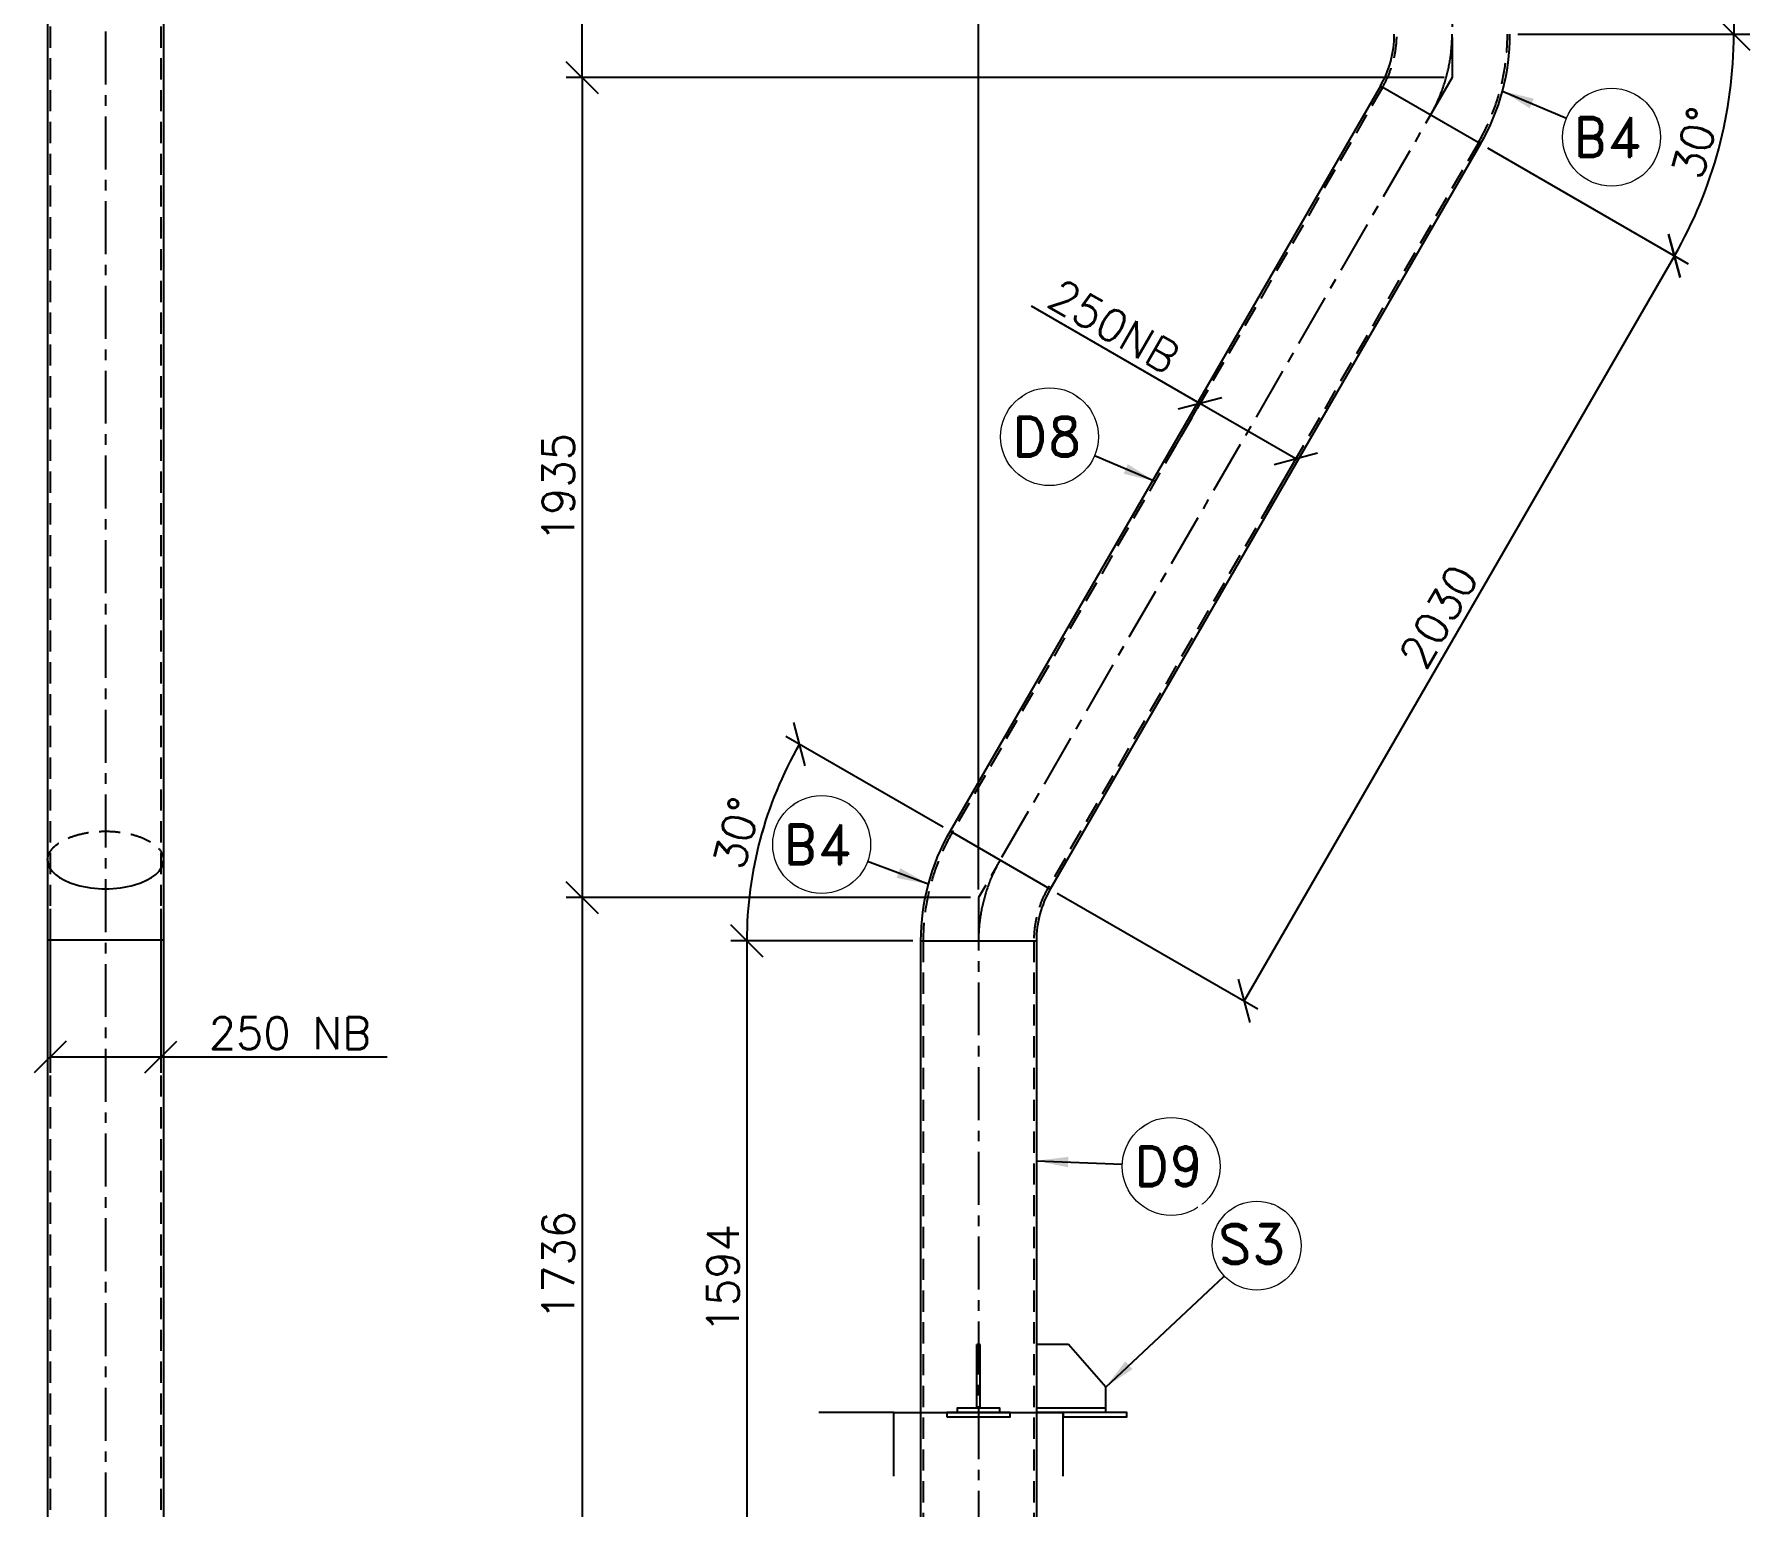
# Model space of a CAD drawing. Header units: inches. Extents: x 0 to 157513, y -28488 to 35640.
# Drawn here: x 80367 to 88460, y 24261 to 31210 of the extents above; entities that cross this region are included whole.
import ezdxf

# ---------------------------------------------------------------- set-up
doc = ezdxf.new("R2010")
doc.units = ezdxf.units.IN
doc.header["$LTSCALE"] = 400
doc.header["$MEASUREMENT"] = 0
for name, pattern in [('CENTER', [2, 1.25, -0.25, 0.25, -0.25]), ('DASHED2', [0.375, 0.25, -0.125]), ('HIDDEN2', [4.7625, 3.175, -1.5875])]:
    doc.linetypes.add(name, pattern=pattern)
doc.layers.add('bordertext', color=1, linetype='Continuous', lineweight=20)
doc.layers.add('cen', color=1, linetype='CENTER')
doc.layers.add('hid', color=3, linetype='HIDDEN2')
doc.styles.add('RD', font='ROMAND.SHX')
doc.styles.add('ROMANS', font='romans')
doc.dimstyles.new('SAM2 60 SC', dxfattribs={"dimscale": 60, "dimtxt": 2.5, "dimasz": 2.5, "dimexe": 1.25, "dimexo": 0.625, "dimtad": 1, "dimtoh": 1, "dimdec": 0, "dimdsep": 46, "dimtxsty": 'ROMANS', "dimblk": 'OBLIQUE', "dimcen": 2.5, "dimclrd": 1, "dimclre": 1, "dimclrt": 256, "dimadec": 0, "dimazin": 2, "dimtfac": 1, "dimtdec": 0, "dimtofl": 0, "dimtmove": 0, "dimatfit": 3, "dimfxl": 1, "dimtolj": 1, "dimtzin": 0, "dimarcsym": 1})

# ---------------------------------------------------------------- blocks, each defined once
blk = doc.blocks.new('_OBLIQUE')
at = {"color": 0, "linetype": 'ByBlock'}
blk.add_line((-0.5, -0.5), (0.5, 0.5), dxfattribs=at)
blk = doc.blocks.new('*D186')
at = {"color": 1, "lineweight": -2}
for p, q in [((80441.9, 27083), (80441.9, 26308.7)), ((80963.9, 27083), (80963.9, 26308.7)), ((80441.9, 26383.7), (80963.9, 26383.7)), ((80963.9, 26383.7), (82031.7, 26383.7))]:
    blk.add_line(p, q, dxfattribs=at)
at = {"layer": 'Defpoints', "color": 0}
for p in [(80441.9, 27120.5, -380.6), (80963.9, 27120.5, -380.6), (80963.9, 26383.7)]:
    blk.add_point(p, dxfattribs=at)
at = {"color": 1, "lineweight": -2, "xscale": 150, "yscale": 150, "zscale": 150, "rotation": 180}
blk.add_blockref('_OBLIQUE', (80441.9, 26383.7), dxfattribs=at)
at = {"color": 1, "lineweight": -2, "xscale": 150, "yscale": 150, "zscale": 150}
blk.add_blockref('_OBLIQUE', (80963.9, 26383.7), dxfattribs=at)
at = {"insert": (81572.8, 26496.2), "char_height": 150, "attachment_point": 5, "style": 'ROMANS'}
blk.add_mtext('\\A1;250 NB', dxfattribs=at)
blk = doc.blocks.new('*D187')
at = {"color": 1, "lineweight": -2}
for p, q in [((84654.6, 27467.9), (83911.9, 27896.7)), ((84510.9, 26931.6), (83653.3, 26931.6))]:
    blk.add_line(p, q, dxfattribs=at)
blk.add_arc((85583.4, 26931.6), 1855.1, 150, 180, dxfattribs=at)
at = {"layer": 'Defpoints', "color": 0}
for p in [(83840.2, 27566.1), (84687.1, 27449.1, -358.7), (84548.4, 26931.6, -358.7), (85583.4, 26931.6, -358.7)]:
    blk.add_point(p, dxfattribs=at)
at = {"color": 1, "lineweight": -2, "xscale": 150, "yscale": 150, "zscale": 150}
for p, rotation in [((83976.9, 27859.2), 59.99999999994431), ((83728.3, 26931.6), 270.0000000000001)]:
    blk.add_blockref('_OBLIQUE', p, dxfattribs=dict(at, rotation=rotation))
at = {"insert": (83682.9, 27440.9), "char_height": 150, "attachment_point": 5, "rotation": 75, "style": 'ROMANS'}
blk.add_mtext('\\A1;30°', dxfattribs=at)
blk = doc.blocks.new('*D188')
at = {"color": 1, "lineweight": -2}
for p, q in [((87366.1, 31209.7), (88459.6, 31209.7)), ((87222.4, 30673.4), (88169.4, 30126.7))]:
    blk.add_line(p, q, dxfattribs=at)
blk.add_arc((86293.6, 31209.7), 2091, 330, 360, dxfattribs=at)
at = {"layer": 'Defpoints', "color": 0}
for p in [(86293.6, 31209.7, -358.7), (87328.6, 31209.7, -358.7), (87189.9, 30692.2, -358.7), (88258.5, 30494.5)]:
    blk.add_point(p, dxfattribs=at)
at = {"color": 1, "lineweight": -2, "xscale": 150, "yscale": 150, "zscale": 150}
for p, rotation in [((88384.6, 31209.7), 89.99999999999967), ((88104.4, 30164.2), 239.9999999999435)]:
    blk.add_blockref('_OBLIQUE', p, dxfattribs=dict(at, rotation=rotation))
at = {"insert": (88204.6, 30697.6), "char_height": 150, "attachment_point": 5, "rotation": 75, "style": 'ROMANS'}
blk.add_mtext('\\A1;30°', dxfattribs=at)
blk = doc.blocks.new('*D206')
at = {"color": 1, "lineweight": -2}
for p, q in [((84821.4, 27173.3), (84821.4, 33975.8)), ((87055.6, 32843.6), (87055.6, 33975.8)), ((87055.6, 33900.8), (84821.4, 33900.8))]:
    blk.add_line(p, q, dxfattribs=at)
at = {"layer": 'Defpoints', "color": 0}
for p in [(84821.4, 33900.8), (87055.6, 32806.1, -358.7), (84821.4, 27135.8, -358.7)]:
    blk.add_point(p, dxfattribs=at)
at = {"color": 1, "lineweight": -2, "xscale": 150, "yscale": 150, "zscale": 150, "rotation": 180}
blk.add_blockref('_OBLIQUE', (84821.4, 33900.8), dxfattribs=at)
at = {"color": 1, "lineweight": -2, "xscale": 150, "yscale": 150, "zscale": 150}
blk.add_blockref('_OBLIQUE', (87055.6, 33900.8), dxfattribs=at)
at = {"insert": (85938.5, 34013.3), "char_height": 150, "attachment_point": 5, "style": 'ROMANS'}
blk.add_mtext('\\A1;1117', dxfattribs=at)
blk = doc.blocks.new('*D207')
at = {"color": 1, "lineweight": -2}
for p, q in [((87378.1, 31994.1), (82876.8, 31994.1)), ((82951.8, 31005.5), (82951.8, 31994.1)), ((87018.1, 31005.5), (82876.8, 31005.5))]:
    blk.add_line(p, q, dxfattribs=at)
at = {"layer": 'Defpoints', "color": 0}
for p in [(82951.8, 31994.1), (87415.6, 31994.1, -358.7), (87055.6, 31005.5, -358.7)]:
    blk.add_point(p, dxfattribs=at)
at = {"color": 1, "lineweight": -2, "xscale": 150, "yscale": 150, "zscale": 150}
for p, rotation in [((82951.8, 31994.1), 90), ((82951.8, 31005.5), 270)]:
    blk.add_blockref('_OBLIQUE', p, dxfattribs=dict(at, rotation=rotation))
at = {"insert": (82839.3, 31499.8), "char_height": 150, "attachment_point": 5, "rotation": 90, "style": 'ROMANS'}
blk.add_mtext('\\A1;494', dxfattribs=at)
blk = doc.blocks.new('*D208')
at = {"color": 1, "lineweight": -2}
for p, q in [((87018.1, 31005.5), (82876.8, 31005.5)), ((82951.8, 31005.5), (82951.8, 27135.8)), ((84783.9, 27135.8), (82876.8, 27135.8))]:
    blk.add_line(p, q, dxfattribs=at)
at = {"layer": 'Defpoints', "color": 0}
for p in [(87055.6, 31005.5, -358.7), (82951.8, 27135.8), (84821.4, 27135.8, -358.7)]:
    blk.add_point(p, dxfattribs=at)
at = {"color": 1, "lineweight": -2, "xscale": 150, "yscale": 150, "zscale": 150}
for p, rotation in [((82951.8, 31005.5), 90), ((82951.8, 27135.8), 270)]:
    blk.add_blockref('_OBLIQUE', p, dxfattribs=dict(at, rotation=rotation))
at = {"insert": (82839.3, 29070.6), "char_height": 150, "attachment_point": 5, "rotation": 90, "style": 'ROMANS'}
blk.add_mtext('\\A1;1935', dxfattribs=at)
blk = doc.blocks.new('*D209')
at = {"color": 1, "lineweight": -2}
for p, q in [((84783.9, 27135.8), (82876.8, 27135.8)), ((82951.8, 27135.8), (82951.8, 23663.1)), ((84783.9, 23663.1), (82876.8, 23663.1))]:
    blk.add_line(p, q, dxfattribs=at)
at = {"layer": 'Defpoints', "color": 0}
for p in [(84821.4, 27135.8, -358.7), (82951.8, 23663.1), (84821.4, 23663.1, -358.7)]:
    blk.add_point(p, dxfattribs=at)
at = {"color": 1, "lineweight": -2, "xscale": 150, "yscale": 150, "zscale": 150}
for p, rotation in [((82951.8, 27135.8), 90), ((82951.8, 23663.1), 270)]:
    blk.add_blockref('_OBLIQUE', p, dxfattribs=dict(at, rotation=rotation))
at = {"insert": (82839.3, 25399.4), "char_height": 150, "attachment_point": 5, "rotation": 90, "style": 'ROMANS'}
blk.add_mtext('\\A1;1736', dxfattribs=at)
blk = doc.blocks.new('*D212')
at = {"color": 1, "lineweight": -2}
for p, q in [((87453.1, 31974.1), (88459.6, 31974.1)), ((88384.6, 31974.1), (88384.6, 31209.7)), ((87453.1, 31209.7), (88459.6, 31209.7))]:
    blk.add_line(p, q, dxfattribs=at)
at = {"layer": 'Defpoints', "color": 0}
for p in [(87415.6, 31974.1, -358.7), (87415.6, 31209.7), (88384.6, 31209.7)]:
    blk.add_point(p, dxfattribs=at)
at = {"color": 1, "lineweight": -2, "xscale": 150, "yscale": 150, "zscale": 150}
for p, rotation in [((88384.6, 31974.1), 90), ((88384.6, 31209.7), 270)]:
    blk.add_blockref('_OBLIQUE', p, dxfattribs=dict(at, rotation=rotation))
at = {"insert": (88272.1, 31591.9), "char_height": 150, "attachment_point": 5, "rotation": 90, "style": 'ROMANS'}
blk.add_mtext('\\A1;382', dxfattribs=at)
blk = doc.blocks.new('*D214')
at = {"color": 1, "lineweight": -2}
for p, q in [((87222.4, 30673.4), (88169.4, 30126.7)), ((88104.4, 30164.2), (86074.4, 26648.1)), ((85192.4, 27157.4), (86139.4, 26610.6))]:
    blk.add_line(p, q, dxfattribs=at)
at = {"layer": 'Defpoints', "color": 0}
for p in [(87189.9, 30692.2, -358.7), (85159.9, 27176.1, -358.7), (86074.4, 26648.1)]:
    blk.add_point(p, dxfattribs=at)
at = {"color": 1, "lineweight": -2, "xscale": 150, "yscale": 150, "zscale": 150}
for p, rotation in [((88104.4, 30164.2), 59.99999999999875), ((86074.4, 26648.1), 239.9999999999987)]:
    blk.add_blockref('_OBLIQUE', p, dxfattribs=dict(at, rotation=rotation))
at = {"insert": (86992, 28462.4), "char_height": 150, "attachment_point": 5, "rotation": 60, "style": 'ROMANS'}
blk.add_mtext('\\A1;2030', dxfattribs=at)
blk = doc.blocks.new('*D215')
at = {"color": 1, "lineweight": -2}
for p, q in [((84510.9, 26931.6), (83653.3, 26931.6)), ((83728.3, 26931.6), (83728.3, 23743.2)), ((84510.9, 23743.2), (83653.3, 23743.2))]:
    blk.add_line(p, q, dxfattribs=at)
at = {"layer": 'Defpoints', "color": 0}
for p in [(84548.4, 26931.6, -358.7), (83728.3, 23743.2), (84548.4, 23743.2, -358.7)]:
    blk.add_point(p, dxfattribs=at)
at = {"color": 1, "lineweight": -2, "xscale": 150, "yscale": 150, "zscale": 150}
for p, rotation in [((83728.3, 26931.6), 90), ((83728.3, 23743.2), 270)]:
    blk.add_blockref('_OBLIQUE', p, dxfattribs=dict(at, rotation=rotation))
at = {"insert": (83615.8, 25337.4), "char_height": 150, "attachment_point": 5, "rotation": 90, "style": 'ROMANS'}
blk.add_mtext('\\A1;1594', dxfattribs=at)
blk = doc.blocks.new('*D322')
at = {"color": 1, "lineweight": -2}
for p, q in [((85866.2, 29467.4), (85071.3, 29926.4)), ((85731.2, 29233.6), (85903.7, 29532.4)), ((86318.3, 29206.4), (85866.2, 29467.4)), ((86183.3, 28972.6), (86355.8, 29271.4))]:
    blk.add_line(p, q, dxfattribs=at)
at = {"layer": 'Defpoints', "color": 0}
for p in [(85866.2, 29467.4), (85712.5, 29201.1, 3207.6), (86164.5, 28940.1, 3207.6)]:
    blk.add_point(p, dxfattribs=at)
at = {"color": 1, "lineweight": -2, "xscale": 150, "yscale": 150, "zscale": 150}
for p, rotation in [((85866.2, 29467.4), 149.9999999999996), ((86318.3, 29206.4), 329.9999999999996)]:
    blk.add_blockref('_OBLIQUE', p, dxfattribs=dict(at, rotation=rotation))
at = {"insert": (85460.1, 29831.8), "char_height": 150, "attachment_point": 5, "rotation": 330, "style": 'ROMANS'}
blk.add_mtext('\\A1;250NB', dxfattribs=at)

msp = doc.modelspace()

# ---------------------------------------------------------------- linework, layer by layer
at = {"ltscale": 10}
for p, q in [((80429.9, 31696.3, 3566.3), (80429.9, 22535.8, 2804.4)), ((80975.9, 31696.3, 3566.3), (80975.9, 22535.8, 2804.4)), ((86717.1, 30965.2, 3207.6), (84687.1, 27449.1, 3207.6)), ((87189.9, 30692.2, 3207.6), (86717.1, 30965.2, 3207.6)), ((87189.9, 30692.2, 3207.6), (85159.9, 27176.1, 3207.6)), ((85159.9, 27176.1, 3207.6), (84687.1, 27449.1, 3207.6)), ((84548.4, 26931.6, 3207.6), (84548.4, 23743.2, 3207.6)), ((84548.4, 26931.6, 3207.6), (85094.4, 26931.6, 3207.6)), ((85094.4, 26931.6, 3207.6), (85094.4, 23743.2, 3207.6))]:
    msp.add_line(p, q, dxfattribs=at)
msp.add_line((80975.9, 26934.3, 3175.2), (80429.9, 26934.7, 3170.3))
at = {"color": 7, "ltscale": 10}
for p, q in [((84813.4, 24726.1, 3207.6), (84813.4, 25026.1, 3207.6)), ((84829.4, 25026.1, 3207.6), (84813.4, 25026.1, 3207.6)), ((84829.4, 24726.1, 3207.6), (84829.4, 25026.1, 3207.6)), ((85245.4, 25026.1, 3207.6), (85094.4, 25026.1, 3207.6)), ((85421.4, 24826.1, 3207.6), (85245.4, 25026.1, 3207.6)), ((85421.4, 24706.1, 3207.6), (85421.4, 24826.1, 3207.6)), ((85421.4, 24726.1, 3207.6), (85094.4, 24726.1, 3207.6)), ((85421.4, 24706.1, 3207.6), (85094.4, 24706.1, 3207.6))]:
    msp.add_line(p, q, dxfattribs=at)
at = {"color": 8}
for p, q in [((84421.4, 24706.1, 3207.6), (84067.7, 24706.1, 3207.6)), ((84421.4, 24406.1, 3207.6), (84421.4, 24706.1, 3207.6)), ((84421.4, 24706.1, 3207.6), (85221.4, 24706.1, 3207.6)), ((85221.4, 24406.1, 3207.6), (85221.4, 24706.1, 3207.6))]:
    msp.add_line(p, q, dxfattribs=at)
at = {"color": 8, "elevation": 3207.6}
for points in [[(84671.4, 24686.1), (84971.4, 24686.1), (84971.4, 24706.1), (84671.4, 24706.1)], [(85221.4, 24686.1), (85521.4, 24686.1), (85521.4, 24706.1), (85221.4, 24706.1)]]:
    msp.add_lwpolyline(points, close=True, dxfattribs=at)
at = {"color": 7, "ltscale": 10, "elevation": 3207.6}
msp.add_lwpolyline([(84721.4, 24706.1), (84921.4, 24706.1), (84921.4, 24726.1), (84721.4, 24726.1)], close=True, dxfattribs=at)
at = {"ltscale": 10}
for centre, radius, start, end in [((86293.6, 31209.7, 3207.6), 489, 330, 0), ((86293.6, 31209.7, 3207.6), 1035, 330, 0), ((85583.4, 26931.6, 3207.6), 1035, 150, 180), ((85583.4, 26931.6, 3207.6), 489, 150, 180)]:
    msp.add_arc(centre, radius, start, end, dxfattribs=at)
msp.add_ellipse((80702.9, 27313.1, 3212.7), major_axis=(-273.2, 0), ratio=0.496373, start_param=0, end_param=3.141593)
at = {"layer": 'cen', "ltscale": 0.5}
for p, q in [((80702.9, 32022.3, 3566.3), (80702.9, 22310.3, 3566.3)), ((87055.6, 31994.1, 3207.6), (87055.6, 31005.5, 3207.6)), ((87055.6, 31005.5, 3207.6), (84821.4, 27135.8, 3207.6)), ((84821.4, 27135.8, 3207.6), (84821.4, 23663.1, 3207.6))]:
    msp.add_line(p, q, dxfattribs=at)
at = {"layer": 'cen'}
msp.add_arc((86293.6, 31209.7, 3207.6), 762, 330, 0, dxfattribs=at)
at = {"layer": 'cen', "ltscale": 3}
msp.add_arc((85583.4, 26931.6, 3207.6), 762, 150, 180, dxfattribs=at)
at = {"layer": 'hid', "linetype": 'DASHED2'}
for p, q in [((80441.9, 31696.3, 3566.3), (80441.9, 22544.6, 2805.1)), ((80963.9, 31696.3, 3566.3), (80963.9, 22544.6, 2805.1)), ((86727.5, 30959.2, 3207.6), (84697.5, 27443.1, 3207.6)), ((87179.5, 30698.2, 3207.6), (85149.5, 27182.1, 3207.6)), ((84560.4, 26931.6, 3207.6), (84560.4, 23743.2, 3207.6)), ((85082.4, 26931.6, 3207.6), (85082.4, 23743.2, 3207.6))]:
    msp.add_line(p, q, dxfattribs=at)
for centre, radius, start, end in [((86293.6, 31209.7, 3207.6), 501, 330, 0), ((86293.6, 31209.7, 3207.6), 1023, 330, 0), ((85583.4, 26931.6, 3207.6), 1023, 150, 180), ((85583.4, 26931.6, 3207.6), 501, 150, 180)]:
    msp.add_arc(centre, radius, start, end, dxfattribs=at)
at = {"layer": 'hid', "linetype": 'DASHED2', "extrusion": (0, 0, -1)}
msp.add_ellipse((80702.9, 27313.1, 3212.7), major_axis=(-273.2, 0), ratio=0.496373, start_param=0, end_param=3.141593, dxfattribs=at)

# ---------------------------------------------------------------- texts
at = {"color": 7, "char_height": 187.5, "attachment_point": 3, "style": 'RD', "bg_fill": 2}
for s, insert in [('B4', (87947.3, 30818.3, 3566.3)), ('B4', (84220.7, 27480.5, 3566.3)), ('D9', (85882.4, 25961.7, 3566.3))]:
    msp.add_mtext(s, dxfattribs=dict(at, insert=insert))

# ---------------------------------------------------------------- dimensions: what is measured, and where the dimension line sits
for base, p1, p2, picture, middle in [((82951.8, 31994.1, 3566.3), (87055.6, 31005.5, 3207.6), (87415.6, 31994.1, 3207.6), '*D207', (82839.3, 31499.8, 3566.3)), ((88384.6, 31209.7, 3566.3), (87415.6, 31974.1, 3207.6), (87415.6, 31209.7, 3566.3), '*D212', (88272.1, 31591.9, 3566.3)), ((83728.3, 23743.2, 3566.3), (84548.4, 26931.6, 3207.6), (84548.4, 23743.2, 3207.6), '*D215', (83615.8, 25337.4, 3566.3))]:
    dim = msp.add_linear_dim(base=base, p1=p1, p2=p2, angle=90, dimstyle='SAM2 60 SC', override={"dimtoh": 0, "dimlfac": 0.5})
    dim.commit()
    dim.dimension.update_dxf_attribs({"geometry": picture, "text_midpoint": middle})
dim = msp.add_linear_dim(base=(80963.9, 26383.7, 3566.3), p1=(80441.9, 27120.5, 3185.7), p2=(80963.9, 27120.5, 3185.7), text='250 NB', dimstyle='SAM2 60 SC', override={"dimtoh": 0, "dimlfac": 0.5})
dim.commit()
dim.dimension.update_dxf_attribs({"geometry": '*D186', "text_midpoint": (81572.8, 26496.2, 3566.3)})

# ---------------------------------------------------------------- next in the draw order: linework, layer by layer
at = {"layer": 'bordertext'}
for centre in [(87807.8, 30723.9, 3566.3), (84081.3, 27386.1, 3566.3), (85730.5, 25867.2, 3566.3)]:
    msp.add_circle(centre, 231, dxfattribs=at)

# ---------------------------------------------------------------- next in the draw order: texts
at = {"color": 7, "insert": (85308.1, 29405.1, 3566.3), "char_height": 187.5, "attachment_point": 3, "style": 'RD', "bg_fill": 2}
msp.add_mtext('D8', dxfattribs=at)

# ---------------------------------------------------------------- next in the draw order: dimensions: what is measured, and where the dimension line sits
for base, center, p1, p2, picture, middle in [((88258.5, 30494.5, 3566.3), (86293.6, 31209.7, 3207.6), (87189.9, 30692.2, 3207.6), (87328.6, 31209.7, 3207.6), '*D188', (88204.6, 30697.6, 3566.3)), ((83840.2, 27566.1, 3566.3), (85583.4, 26931.6, 3207.6), (84687.1, 27449.1, 3207.6), (84548.4, 26931.6, 3207.6), '*D187', (83682.9, 27440.9, 3566.3))]:
    dim = msp.add_angular_dim_3p(base=base, center=center, p1=p1, p2=p2, dimstyle='SAM2 60 SC')
    dim.commit()
    dim.dimension.update_dxf_attribs({"geometry": picture, "text_midpoint": middle})
dim = msp.add_linear_dim(base=(82951.8, 23663.1, 3566.3), p1=(84821.4, 27135.8, 3207.6), p2=(84821.4, 23663.1, 3207.6), angle=90, dimstyle='SAM2 60 SC', override={"dimtoh": 0, "dimlfac": 0.5})
dim.commit()
dim.dimension.update_dxf_attribs({"geometry": '*D209', "text_midpoint": (82839.3, 25399.4, 3566.3)})

# ---------------------------------------------------------------- next in the draw order: leaders
for points in [[(87293.3, 30941.8, 3207.6), (87595.1, 30814, 3207.6)], [(84583.7, 27199.5, 3207.6), (84297.8, 27305.7, 3207.6)], [(85094.4, 25894, 3207.6), (85499.7, 25877, 3207.6)]]:
    msp.add_leader(points, dimstyle='SAM2 60 SC', override={"dimgap": 0.625, "dimtad": 0})

# ---------------------------------------------------------------- next in the draw order: linework, layer by layer
at = {"layer": 'bordertext'}
msp.add_circle((85156.3, 29310.7, 3566.3), 231, dxfattribs=at)

# ---------------------------------------------------------------- next in the draw order: texts
at = {"insert": (86271.7, 25407.3, 3166.6), "char_height": 187.5, "attachment_point": 9, "style": 'RD', "bg_fill": 2}
msp.add_mtext('S3', dxfattribs=at)

# ---------------------------------------------------------------- next in the draw order: dimensions: what is measured, and where the dimension line sits
dim = msp.add_linear_dim(base=(84821.4, 33900.8, 3566.3), p1=(87055.6, 32806.1, 3207.6), p2=(84821.4, 27135.8, 3207.6), dimstyle='SAM2 60 SC', override={"dimtoh": 0, "dimlfac": 0.5})
dim.commit()
dim.dimension.update_dxf_attribs({"geometry": '*D206', "text_midpoint": (85938.5, 34013.3, 3566.3)})
dim = msp.add_linear_dim(base=(82951.8, 27135.8, 3566.3), p1=(87055.6, 31005.5, 3207.6), p2=(84821.4, 27135.8, 3207.6), angle=90, dimstyle='SAM2 60 SC', override={"dimtoh": 0, "dimlfac": 0.5})
dim.commit()
dim.dimension.update_dxf_attribs({"geometry": '*D208', "text_midpoint": (82839.3, 29070.6, 3566.3)})
dim = msp.add_aligned_dim(p1=(87189.9, 30692.2, 3207.6), p2=(85159.9, 27176.1, 3207.6), distance=1056, dimstyle='SAM2 60 SC', override={"dimtoh": 0, "dimlfac": 0.5})
dim.commit()
dim.dimension.update_dxf_attribs({"geometry": '*D214', "text_midpoint": (86992, 28462.4, 3566.3)})
dim = msp.add_aligned_dim(p1=(86164.5, 28940.1, 3207.6), p2=(85712.5, 29201.1, 3207.6), distance=-307.5, text='250NB', dimstyle='SAM2 60 SC', override={"dimtoh": 0, "dimlfac": 0.5})
dim.commit()
dim.dimension.update_dxf_attribs({"geometry": '*D322', "text_midpoint": (85460.1, 29831.8)})

# ---------------------------------------------------------------- next in the draw order: leaders
msp.add_leader([(85654, 29099.9, 3207.6), (85369, 29220.6, 3207.6)], dimstyle='SAM2 60 SC', override={"dimgap": 0.625, "dimtad": 0})

# ---------------------------------------------------------------- next in the draw order: linework, layer by layer
at = {"layer": 'bordertext'}
msp.add_circle((86133.8, 25493.2, 3166.6), 210, dxfattribs=at)

# ---------------------------------------------------------------- next in the draw order: leaders
msp.add_leader([(85421.4, 24826.1, 3207.6), (85980.5, 25349.6, 3207.6)], dimstyle='SAM2 60 SC', override={"dimgap": 0.625, "dimtad": 0})

doc.saveas('drawing.dxf')
